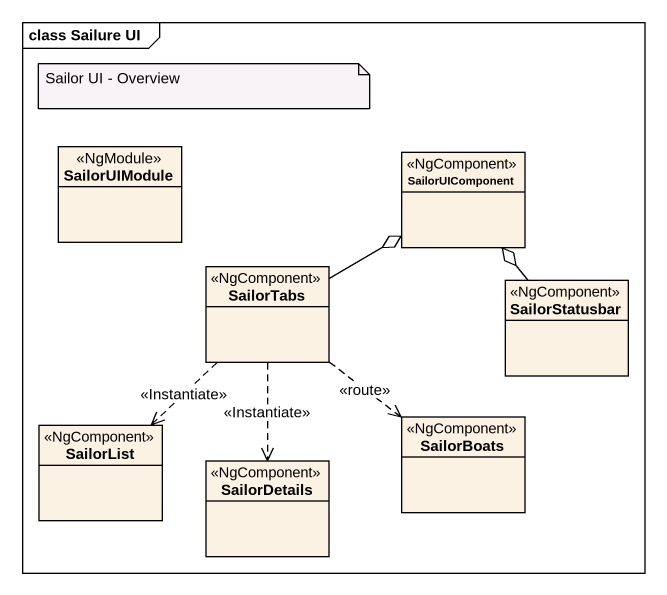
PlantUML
@startuml
mainframe class Sailure UI
hide circle
hide empty members
class SailorUIModule <<NgModule>>
class SailorUIComponent <<NgComponent>>
class SailorTabs <<NgComponent>>
class SailorStatusbar <<NgComponent>>
class SailorList <<NgComponent>>
class SailorBoats <<NgComponent>>
class SailorDetails <<NgComponent>>
SailorTabs -right-o SailorUIComponent
SailorTabs ..> SailorList : <<Instantiate>>
SailorTabs ..> SailorBoats : <<route>>
SailorTabs ..> SailorDetails : <<Instantiate>>
SailorStatusbar -up-o SailorUIComponent
note as N1
  Sailor UI - Overview
end note
@enduml
